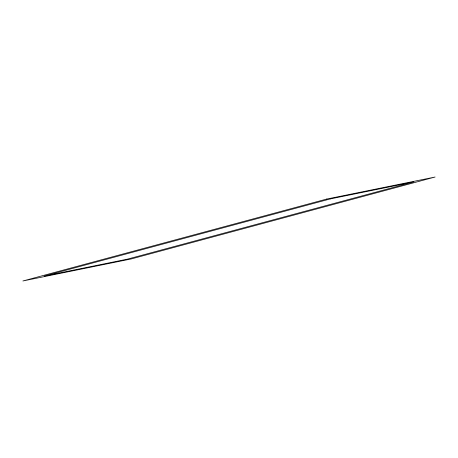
<?xml version="1.0" encoding="UTF-8"?>
<svg xmlns="http://www.w3.org/2000/svg" width="458" height="458" viewBox="0 0 458 458"><rect width="100%" height="100%" fill="white"/><g stroke="black" fill="none" stroke-linecap="round" stroke-linejoin="round"><path stroke-width="0.69" d="M326.703 199.058L22.9 280.977L131.297 258.942L435.1 177.023L326.703 199.058M330.47 198.881L44.329 276.037L127.53 259.119L413.671 181.963L330.47 198.881"/></g></svg>
